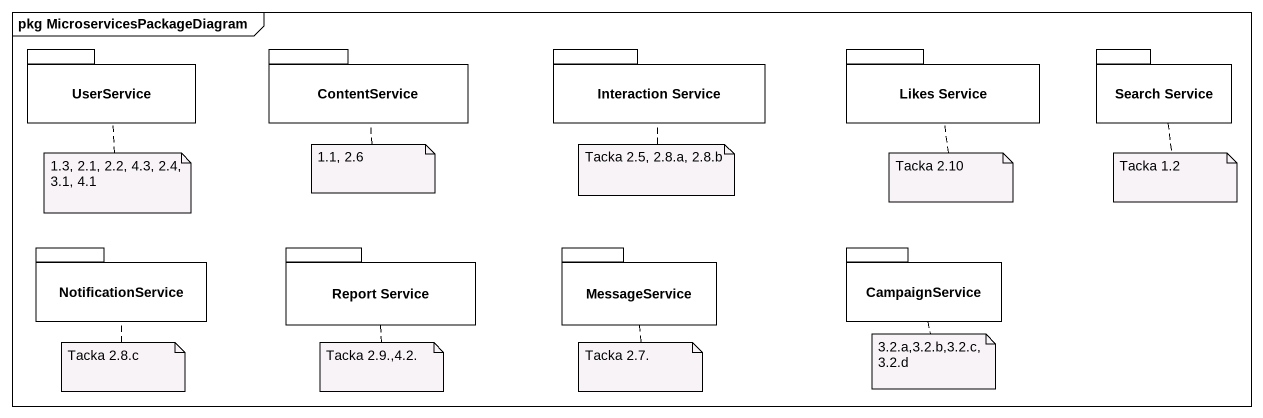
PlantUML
@startuml
mainframe pkg MicroservicesPackageDiagram
package UserService {
}
package ContentService {
}
package "Interaction Service" as Interaction_Service {
}
package "Likes Service" as Likes_Service {
}
package "Search Service" as Search_Service {
}
package NotificationService {
}
package "Report Service" as Report_Service {
}
package MessageService {
}
package CampaignService {
}
note bottom of UserService : 1.3, 2.1, 2.2, 4.3, 2.4, 3.1, 4.1
note bottom of ContentService : 1.1, 2.6
note bottom of Interaction_Service : Tacka 2.5, 2.8.a, 2.8.b
note bottom of Likes_Service : Tacka 2.10
note bottom of Search_Service : Tacka 1.2
note bottom of NotificationService : Tacka 2.8.c
note bottom of Report_Service : Tacka 2.9.,4.2.
note bottom of MessageService : Tacka 2.7.
note bottom of CampaignService : 3.2.a,3.2.b,3.2.c,3.2.d
@enduml
